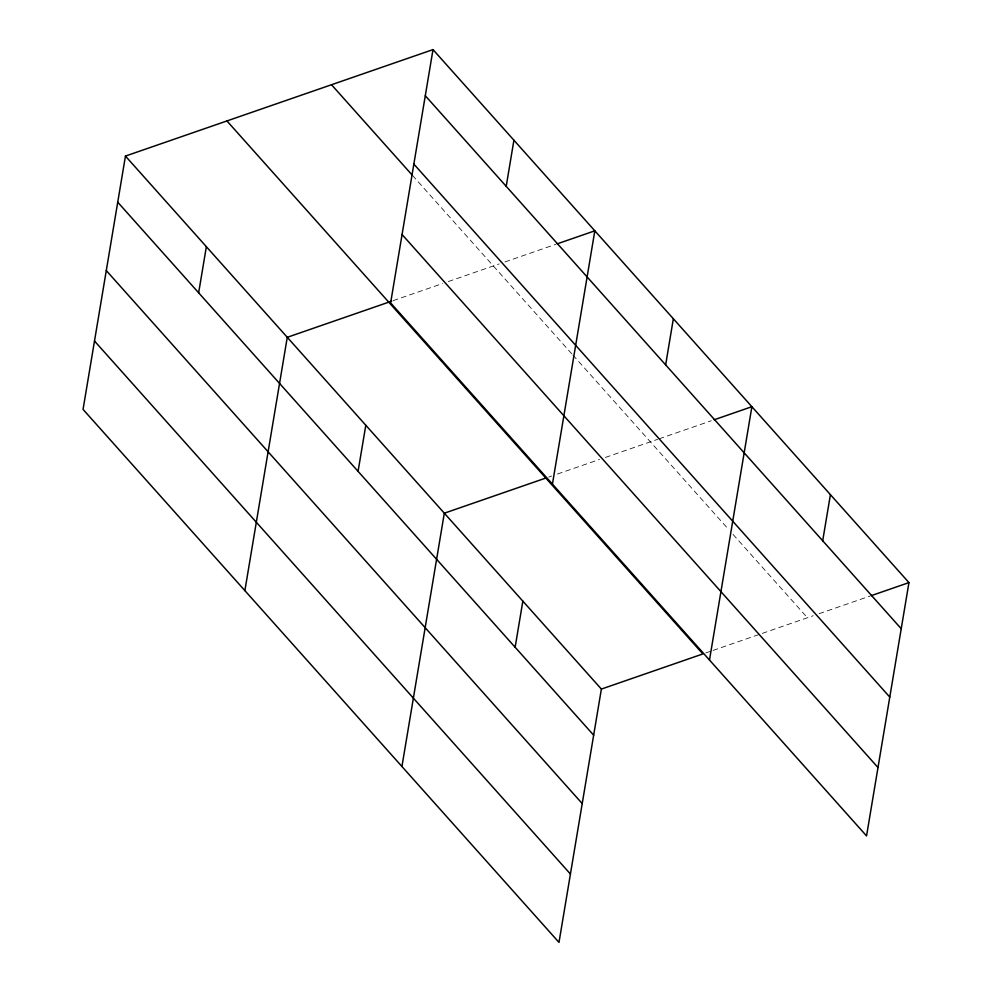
<?xml version="1.0" encoding="UTF-8"?>
<svg xmlns="http://www.w3.org/2000/svg" width="992" height="992" viewBox="0 0 992 992"><rect width="100%" height="100%" fill="white"/><g stroke="black" fill="none" stroke-linecap="round" stroke-linejoin="round"><path stroke-width="0.74" stroke-dasharray="4.96 3.72" d="M393.117 300.65L442.494 283.563M448.31 281.542L499.137 263.946M504.928 261.95L555.681 244.379M548.725 477.053L551.626 476.048M557.442 474.027L599.552 459.445M605.368 457.436L657.634 439.344M659.085 438.836L711.289 420.769M705.783 652.934L711.586 650.926M713.037 650.43L813.242 615.734M819.045 613.726L869.786 596.155M412.424 175.348L571.863 353.908M572.88 355.049L728.922 529.79M733.001 534.366L807.438 617.743"/><path stroke-width="1.49" d="M125.451 156.079L83.055 409.398L558.992 942.4L601.375 689.08L125.451 156.079L433.008 49.6L908.945 582.602L866.549 835.921L390.625 302.92L433.008 49.6M198.648 292.801L206.361 246.698M244.875 590.624L287.271 337.305L391.666 301.159M358.075 471.361L365.8 425.246M401.934 766.506L444.317 513.199L545.823 478.057M506.205 186.322L513.918 140.207M515.133 647.255L522.846 601.14M552.432 484.133L594.828 230.826L557.132 243.871M665.644 364.882L673.357 318.767M709.491 660.027L751.886 406.708L714.19 419.765M822.69 540.764L830.416 494.661M601.375 689.08L702.869 653.939L226.945 120.95M871.236 595.659L908.945 582.602M425.295 95.716L901.22 628.717M413.85 164.089L889.774 697.091M331.514 84.742L412.424 175.348M402.07 234.534L877.994 767.535M117.738 202.194L593.662 735.196M106.293 270.568L582.217 803.57M94.5 341.025L570.425 874.026"/></g></svg>
